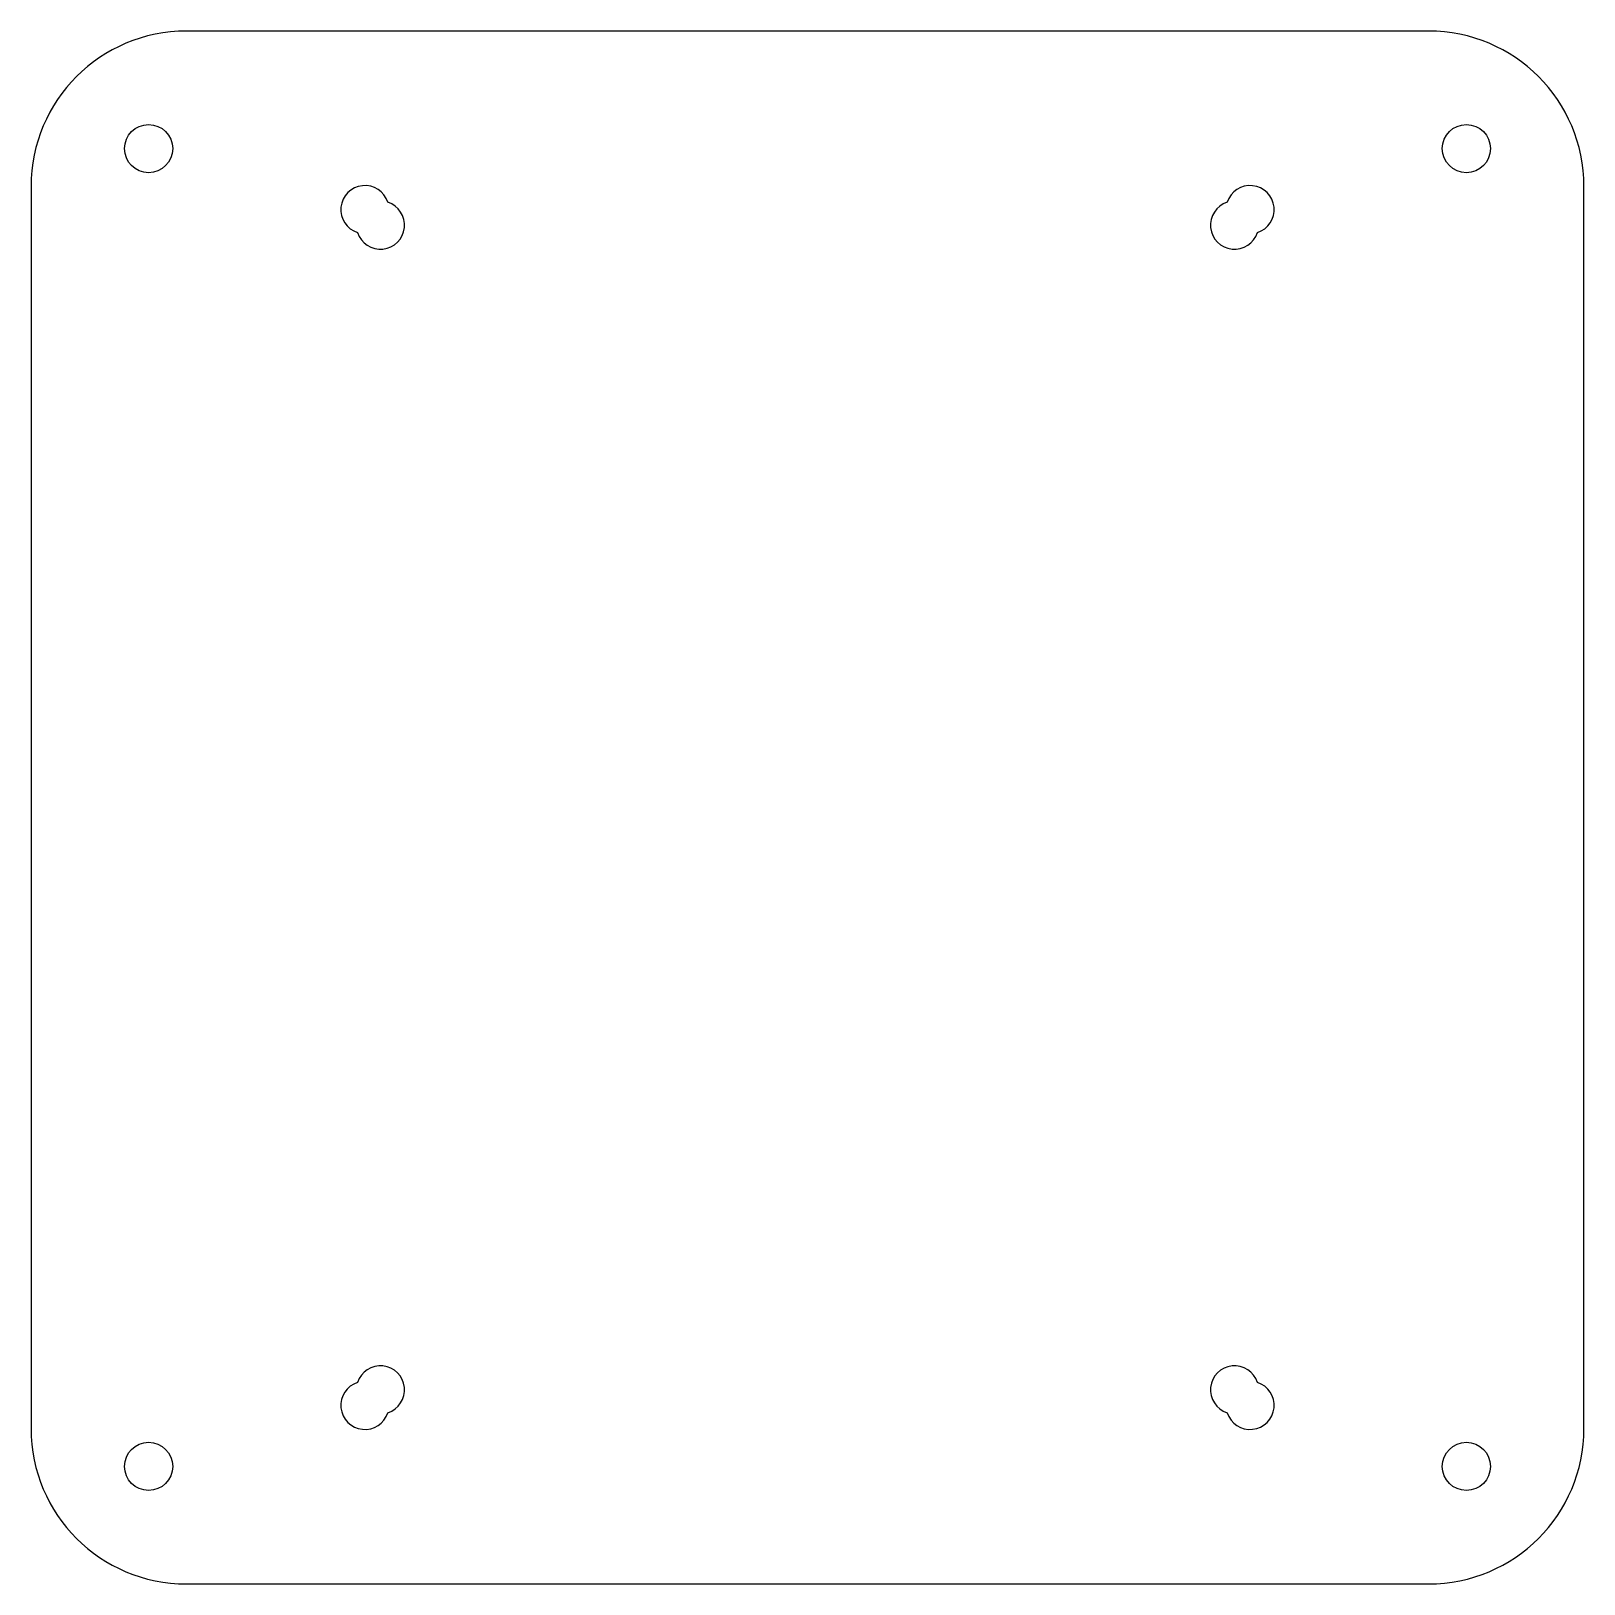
# Model space of a CAD drawing. Header units: millimetres. Extents: x -50 to 50, y -50 to 50.
import ezdxf

# ---------------------------------------------------------------- set-up
doc = ezdxf.new("R2010")
doc.units = ezdxf.units.MM

msp = doc.modelspace()

# ---------------------------------------------------------------- linework, layer by layer
at = {"color": 7, "linetype": 'Continuous', "lineweight": 25}
for p, q in [((40, 50), (-40, 50)), ((-50, 40), (-50, -40)), ((50, -40), (50, 40)), ((-40, -50), (40, -50))]:
    msp.add_line(p, q, dxfattribs=at)
for centre in [(-42.43, 42.43), (42.43, 42.43), (-42.43, -42.43), (42.43, -42.43)]:
    msp.add_circle(centre, 1.55, dxfattribs=at)
for centre, radius, start, end in [((-40, 40), 10, 90, 180), ((40, 40), 10, 0, 90), ((-28.5, 38.5), 1.55, 17.858, 252.142), ((28.5, 38.5), 1.55, 287.858, 162.142), ((-27.5, 37.5), 1.55, 197.858, 72.142), ((27.5, 37.5), 1.55, 107.858, 342.142), ((-27.5, -37.5), 1.55, 287.858, 162.142), ((27.5, -37.5), 1.55, 17.858, 252.142), ((-28.5, -38.5), 1.55, 107.858, 342.142), ((28.5, -38.5), 1.55, 197.858, 72.142), ((-40, -40), 10, 180, 270), ((40, -40), 10, 270, 0)]:
    msp.add_arc(centre, radius, start, end, dxfattribs=at)

doc.saveas('drawing.dxf')
